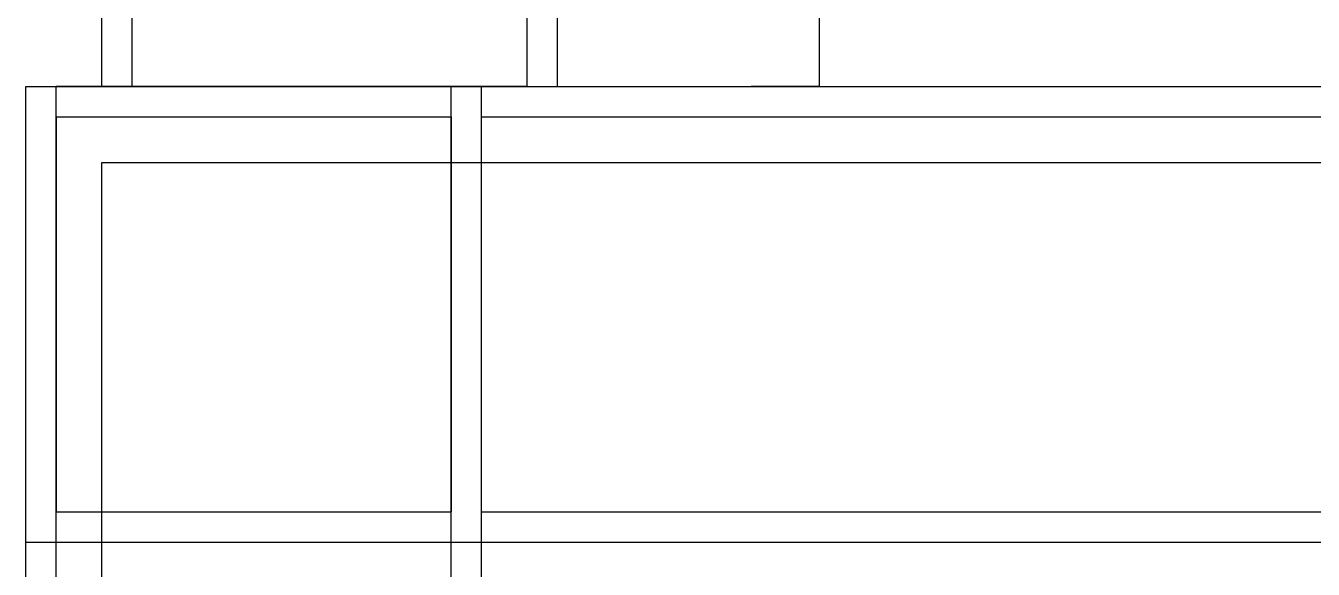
# Model space of a CAD drawing. Header units: millimetres. Extents: x -201 to 3037, y -406 to 3230.
# Drawn here: x 0 to 169.5, y 816.4 to 888 of the extents above; entities that cross this region are included whole.
import ezdxf

# ---------------------------------------------------------------- set-up
doc = ezdxf.new("R2010")
doc.units = ezdxf.units.MM
doc.layers.add('HIDDEN', color=8, linetype='Continuous')
doc.layers.add('VISIBLE', color=7, linetype='Continuous')

msp = doc.modelspace()

# ---------------------------------------------------------------- linework, layer by layer
at = {"layer": 'HIDDEN'}
for points in [[(10, 880), (10, 1157)], [(10, 880), (10, 1157)], [(10, 880), (10, 1157)], [(14, 880), (14, 1157)], [(14, 880), (14, 1157)], [(14, 880), (14, 1157)], [(14, 880), (14, 1157)], [(66, 880), (66, 1157)], [(66, 880), (66, 1157)], [(66, 880), (66, 1157)], [(66, 880), (66, 1157)], [(70, 880), (70, 1157)], [(70, 880), (70, 1157)], [(70, 880), (70, 1157)], [(70, 880), (70, 890)], [(104.5, 880), (104.5, 890)], [(104.5, 880), (104.5, 890)], [(0, 60), (0, 880)], [(0, 880), (60, 880)], [(0, 60), (0, 880)], [(0, 60), (0, 880)], [(0, 880), (60, 880)], [(0, 880), (60, 880)], [(0, 820), (0, 880)], [(0, 820), (0, 880)], [(0, 880), (60, 880)], [(0, 880), (60, 880)], [(0, 80), (0, 880)], [(0, 80), (0, 880)], [(0, 880), (600, 880)], [(0, 880), (600, 880)], [(56, 880), (4, 880)], [(56, 880), (4, 880)], [(4, 60), (4, 880)], [(4, 60), (4, 880)], [(56, 880), (4, 880)], [(56, 880), (4, 880)], [(4, 60), (4, 880)], [(4, 60), (4, 880)], [(10, 880), (70, 880)], [(10, 880), (70, 880)], [(10, 880), (70, 880)], [(66, 880), (14, 880)], [(66, 880), (14, 880)], [(66, 880), (14, 880)], [(66, 880), (14, 880)], [(56, 60), (56, 880)], [(56, 60), (56, 880)], [(56, 60), (56, 880)], [(56, 60), (56, 880)], [(60, 60), (60, 880)], [(60, 60), (60, 880)], [(60, 60), (60, 880)], [(60, 820), (60, 880)], [(60, 880), (540, 880)], [(60, 820), (60, 880)], [(60, 820), (60, 880)], [(60, 880), (540, 880)], [(60, 880), (540, 880)], [(60, 820), (60, 880)], [(60, 820), (60, 880)], [(70, 880), (540, 880)], [(104.5, 880), (104.39, 880), (104.05, 880), (103.52, 880), (102.81, 880), (101.95, 880), (101, 880), (100, 880), (99, 880), (98.05, 880), (97.19, 880), (96.48, 880), (95.95, 880), (95.61, 880), (95.5, 880)], [(95.5, 880), (95.61, 880), (95.95, 880), (96.48, 880), (97.19, 880), (98.05, 880), (99, 880), (100, 880), (101, 880), (101.95, 880), (102.81, 880), (103.52, 880), (104.05, 880), (104.39, 880), (104.5, 880)], [(104.5, 880), (104.39, 880), (104.05, 880), (103.52, 880), (102.81, 880), (101.95, 880), (101, 880), (100, 880), (99, 880), (98.05, 880), (97.19, 880), (96.48, 880), (95.95, 880), (95.61, 880), (95.5, 880)], [(95.5, 880), (95.61, 880), (95.95, 880), (96.48, 880), (97.19, 880), (98.05, 880), (99, 880), (100, 880), (101, 880), (101.95, 880), (102.81, 880), (103.52, 880), (104.05, 880), (104.39, 880), (104.5, 880)], [(4, 876), (56, 876)], [(4, 876), (4, 824)], [(4, 876), (56, 876)], [(4, 876), (4, 824)], [(56, 876), (56, 824)], [(56, 876), (56, 824)], [(60, 824), (60, 876)], [(60, 824), (60, 876)], [(60, 876), (540, 876)], [(60, 876), (540, 876)], [(60, 824), (60, 876)], [(60, 824), (60, 876)], [(60, 876), (540, 876)], [(60, 876), (540, 876)], [(10, 90), (10, 870)], [(10, 90), (10, 870)], [(10, 870), (590, 870)], [(10, 870), (590, 870)], [(4, 824), (56, 824)], [(4, 824), (56, 824)], [(60, 824), (540, 824)], [(60, 824), (540, 824)], [(60, 824), (540, 824)], [(60, 824), (540, 824)], [(0, 820), (60, 820)], [(0, 820), (60, 820)], [(60, 820), (540, 820)], [(60, 820), (540, 820)], [(60, 820), (540, 820)]]:
    msp.add_lwpolyline(points, dxfattribs=at)
at = {"layer": 'VISIBLE'}
for points in [[(10, 880), (10, 1110)], [(70, 880), (70, 1010)], [(70, 880), (70, 890)], [(0, 60), (0, 880)], [(0, 880), (60, 880)], [(10, 880), (70, 880)], [(60, 60), (60, 880)], [(60, 820), (60, 880)], [(60, 880), (540, 880)], [(70, 880), (540, 880)], [(60, 820), (540, 820)]]:
    msp.add_lwpolyline(points, dxfattribs=at)

doc.saveas('drawing.dxf')
